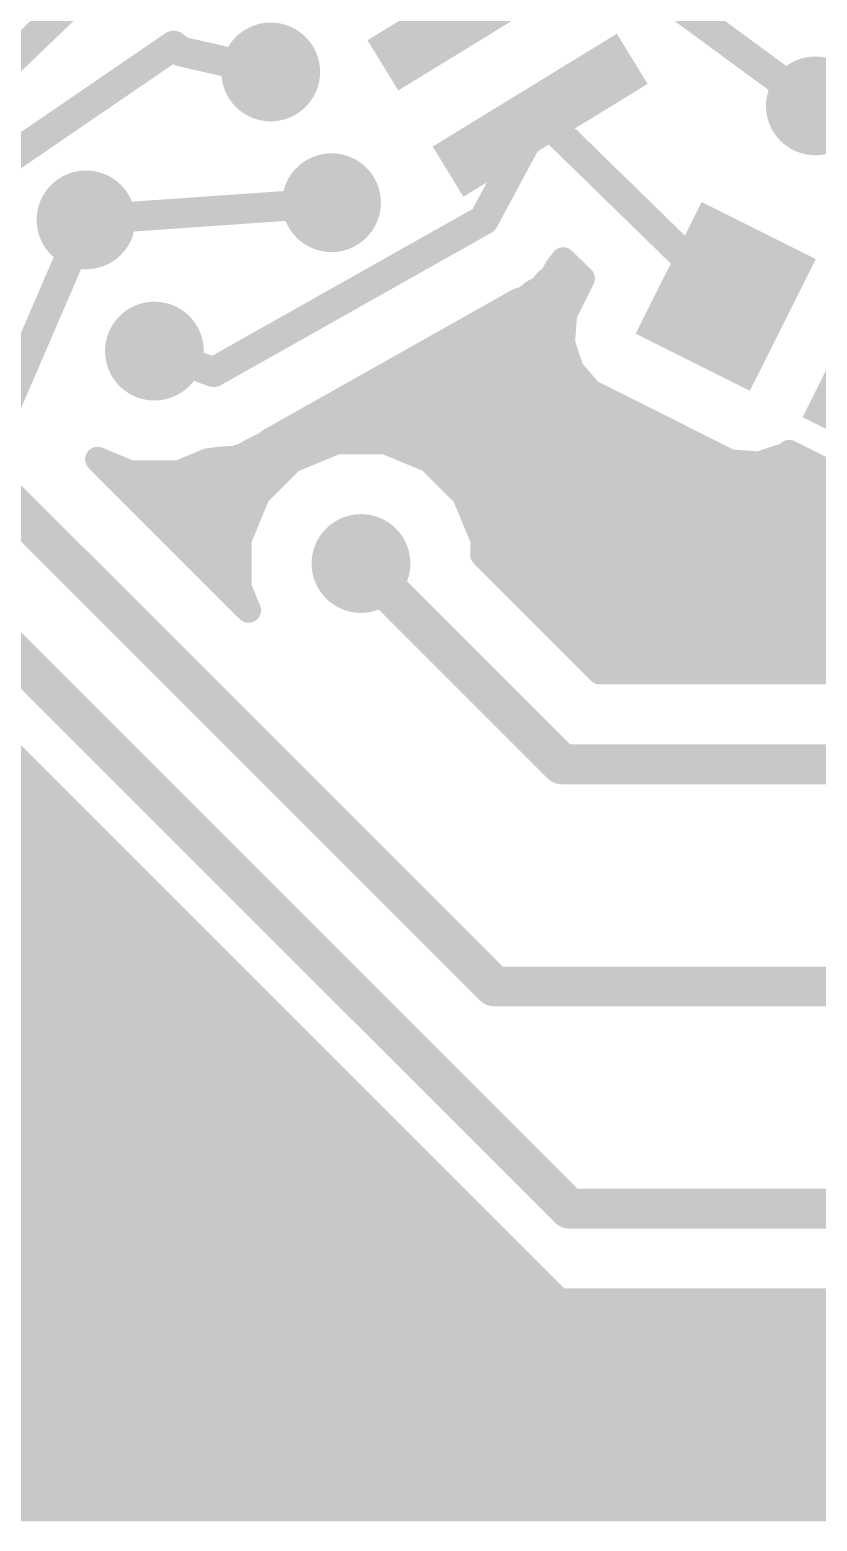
# Model space of a CAD drawing. Extents: x 0 to 110, y 0 to 76.
# Drawn here: x 48.88 to 56.9, y 14.85 to 30.04 of the extents above; entities that cross this region are included whole.
import ezdxf

# ---------------------------------------------------------------- set-up
doc = ezdxf.new("R2010")
doc.units = 0
doc.header["$MEASUREMENT"] = 0
doc.layers.get('0').update_dxf_attribs({"linetype": 'CONTINUOUS'})
doc.layers.add('1', color=22, linetype='CONTINUOUS')
doc.layers.add('18', color=82, linetype='CONTINUOUS')

# ---------------------------------------------------------------- blocks, each defined once
blk = doc.blocks.new('RECT')
blk.add_solid([(-0.5, -0.5), (0.5, -0.5), (-0.5, 0.5), (0.5, 0.5)])
blk = doc.blocks.new('ROUNDV')
at = {"const_width": 0.5}
blk.add_lwpolyline([(0, -0.25, 1), (0, 0.25, 1), (0, -0.25)], format="xyb", dxfattribs=at)

msp = doc.modelspace()

# ---------------------------------------------------------------- linework, layer by layer
at = {"layer": '1'}
for points, const_width in [([(56.8777, 29.2611), (54.6397, 30.9062)], 0.3048), ([(47.825, 28.9), (49.65, 30.65)], 0.3048), ([(48.1019, 28.3405), (50.3418, 29.8739)], 0.3048), ([(50.3418, 29.8739), (50.4214, 29.8142)], 0.3048), ([(50.4214, 29.8142), (51.3308, 29.6066)], 0.3048), ([(54.0747, 29.1657), (53.5, 28.1)], 0.3048), ([(55.965, 27.321), (54.0747, 29.1657)], 0.3048), ([(51.95, 28.275), (49.45, 28.1)], 0.3048), ([(48.35, 25.55), (49.45, 28.1)], 0.3048), ([(53.5, 28.1), (50.75, 26.55)], 0.3048), ([(54.2465, 27.6113), (54.3087, 27.6907)], 0.254), ([(54.3051, 27.686), (54.3181, 27.686)], 0.254), ([(54.3087, 27.6907), (54.3097, 27.6942)], 0.254), ([(54.3097, 27.6942), (54.5055, 27.5031)], 0.254), ([(54.1384, 27.4734), (54.1985, 27.5224)], 0.254), ([(54.1985, 27.5224), (54.2465, 27.6113)], 0.254), ([(54.0026, 27.3628), (54.0906, 27.4124)], 0.254), ([(54.0906, 27.4124), (54.1384, 27.4734)], 0.254), ([(54.1059, 27.432), (54.4698, 27.432)], 0.254), ([(54.5055, 27.5031), (54.3237, 27.1403)], 0.254), ([(51.3134, 25.847), (53.85, 27.2768)], 0.254), ([(53.85, 27.2768), (53.9243, 27.299)], 0.254), ([(53.9243, 27.299), (54.0026, 27.3628)], 0.254), ([(53.6747, 27.178), (54.3426, 27.178)], 0.254), ([(54.3237, 27.1403), (54.3028, 26.848)], 0.254), ([(53.2241, 26.924), (54.3082, 26.924)], 0.254), ([(50.75, 26.55), (50.1467, 26.7635)], 0.3048), ([(54.3028, 26.848), (54.3953, 26.5699)], 0.254), ([(52.7734, 26.67), (54.362, 26.67)], 0.254), ([(54.3953, 26.5699), (54.5871, 26.3484)], 0.254), ([(52.3228, 26.416), (54.5286, 26.416)], 0.254), ([(54.5871, 26.3484), (56.0116, 25.6351)], 0.254), ([(51.8722, 26.162), (54.9594, 26.162)], 0.254), ([(51.4215, 25.908), (55.4666, 25.908)], 0.254), ([(51.0325, 25.6887), (51.1602, 25.7607)], 0.254), ([(51.1602, 25.7607), (51.2925, 25.8238)], 0.254), ([(51.2925, 25.8238), (51.3134, 25.847)], 0.254), ([(52.0034, 25.8398), (51.5477, 25.6511)], 0.254), ([(52.4966, 25.8398), (52.0034, 25.8398)], 0.254), ([(52.9523, 25.6511), (52.4966, 25.8398)], 0.254), ([(56.3039, 25.6142), (56.5819, 25.7067)], 0.254), ([(56.5819, 25.7067), (56.6116, 25.7324)], 0.254), ([(56.6116, 25.7324), (57.0439, 25.5159)], 0.254), ([(53.6077, 20.2923), (48.35, 25.55)], 0.4064), ([(51.1053, 24.1238), (49.5677, 25.6614)], 0.254), ([(49.5677, 25.6614), (49.9001, 25.5237)], 0.254), ([(49.5751, 25.654), (49.5855, 25.654)], 0.254), ([(50.3933, 25.5237), (50.6921, 25.6475)], 0.254), ([(50.6921, 25.6475), (50.8269, 25.6638)], 0.254), ([(50.7459, 25.654), (51.5548, 25.654)], 0.254), ([(50.8269, 25.6638), (50.9733, 25.6715)], 0.254), ([(50.9733, 25.6715), (51.0015, 25.685)], 0.254), ([(51.0015, 25.685), (51.0325, 25.6887)], 0.254), ([(51.5477, 25.6511), (51.1989, 25.3023)], 0.254), ([(52.9452, 25.654), (55.9739, 25.654)], 0.254), ([(53.3011, 25.3023), (52.9523, 25.6511)], 0.254), ([(56.0116, 25.6351), (56.3039, 25.6142)], 0.254), ([(56.4236, 25.654), (56.7681, 25.654)], 0.254), ([(49.8291, 25.4), (51.2967, 25.4)], 0.254), ([(49.9001, 25.5237), (50.3933, 25.5237)], 0.254), ([(53.2033, 25.4), (57.2753, 25.4)], 0.254), ([(51.1989, 25.3023), (51.0102, 24.8466)], 0.254), ([(53.4898, 24.8466), (53.3011, 25.3023)], 0.254), ([(54.3709, 18.0291), (47.35, 25.05)], 0.4064), ([(50.0831, 25.146), (51.1342, 25.146)], 0.254), ([(53.3658, 25.146), (57.7825, 25.146)], 0.254), ([(50.3371, 24.892), (51.029, 24.892)], 0.254), ([(51.0102, 24.8466), (51.0102, 24.3534)], 0.254), ([(53.471, 24.892), (65.3433, 24.892)], 0.254), ([(53.4898, 24.6893), (53.4898, 24.8466)], 0.254), ([(55.484, 15.766), (46.6, 24.65)], 0.4064), ([(50.5911, 24.638), (51.0102, 24.638)], 0.254), ([(54.2946, 22.5554), (52.25, 24.6)], 0.4064), ([(54.6838, 23.4952), (53.4898, 24.6893)], 0.254), ([(53.5411, 24.638), (65.7586, 24.638)], 0.254), ([(46.5533, 24.5176), (53.8385, 17.2324)], 0.254), ([(50.8451, 24.384), (51.0102, 24.384)], 0.254), ([(51.0102, 24.3534), (51.1053, 24.1238)], 0.254), ([(53.7951, 24.384), (67.8193, 24.384)], 0.254), ([(51.0991, 24.13), (51.1027, 24.13)], 0.254), ([(54.0491, 24.13), (63.9842, 24.13)], 0.254), ([(54.3031, 23.876), (63.5133, 23.876)], 0.254), ([(54.5571, 23.622), (63.2593, 23.622)], 0.254), ([(63.1383, 23.4952), (54.6838, 23.4952)], 0.254), ([(64.5635, 22.5554), (54.2946, 22.5554)], 0.4064), ([(47.6046, 22.098), (48.9729, 22.098)], 0.254), ([(47.7593, 21.844), (49.2269, 21.844)], 0.254), ([(47.7995, 21.59), (49.4809, 21.59)], 0.254), ([(47.7518, 21.336), (49.7349, 21.336)], 0.254), ([(47.8101, 21.082), (49.9889, 21.082)], 0.254), ([(47.9658, 20.828), (50.2429, 20.828)], 0.254), ([(48.1215, 20.574), (50.4969, 20.574)], 0.254), ([(48.2771, 20.32), (50.7509, 20.32)], 0.254), ([(63.4104, 20.2923), (53.6077, 20.2923)], 0.4064), ([(48.4149, 20.066), (51.0049, 20.066)], 0.254), ([(48.3969, 19.812), (51.2589, 19.812)], 0.254), ([(48.1102, 19.558), (51.5129, 19.558)], 0.254), ([(47.6957, 19.304), (51.7669, 19.304)], 0.254), ([(47.2812, 19.05), (52.0209, 19.05)], 0.254), ([(46.8667, 18.796), (52.2749, 18.796)], 0.254), ([(45.0564, 18.542), (52.5289, 18.542)], 0.254), ([(45.6362, 18.288), (52.7829, 18.288)], 0.254), ([(62.2572, 18.0291), (54.3709, 18.0291)], 0.4064), ([(45.7634, 18.034), (53.0369, 18.034)], 0.254), ([(45.8011, 17.78), (53.2909, 17.78)], 0.254), ([(45.6136, 17.526), (53.5449, 17.526)], 0.254), ([(45.1064, 17.272), (53.7989, 17.272)], 0.254), ([(53.8385, 17.2324), (54.1839, 17.0893)], 0.254), ([(54.1839, 17.0893), (54.5578, 17.0893)], 0.254), ([(54.5578, 17.0893), (60.832, 17.0893)], 0.254), ([(44.5992, 17.018), (60.6832, 17.018)], 0.254), ([(43.689, 16.764), (60.2342, 16.764)], 0.254), ([(43.6884, 16.51), (60.0121, 16.51)], 0.254), ([(43.6877, 16.256), (60.4221, 16.256)], 0.254), ([(43.6871, 16.002), (59.8042, 16.002)], 0.254), ([(61.1041, 15.766), (55.484, 15.766)], 0.4064), ([(43.6865, 15.748), (59.7833, 15.748)], 0.254), ([(43.6858, 15.494), (59.8099, 15.494)], 0.254), ([(43.6852, 15.24), (59.8897, 15.24)], 0.254), ([(43.6845, 14.986), (59.151, 14.986)], 0.254), ([(59.1197, 14.973), (43.6845, 14.973)], 0.254)]:
    msp.add_lwpolyline(points, dxfattribs=dict(at, const_width=const_width))
for points, const_width in [([(50.3875, 29.9349, 1), (50.2961, 29.813)], 0.1524), ([(50.3848, 29.8111, 1), (50.2987, 29.9368)], 0.1524), ([(50.4383, 29.8885, 1), (50.4044, 29.74)], 0.1524), ([(50.3756, 29.7533, 1), (50.4671, 29.8752)], 0.1524), ([(51.3138, 29.5323, 1), (51.3477, 29.6809)], 0.1524), ([(54.1279, 29.2202, 1), (54.0215, 29.1111)], 0.1524), ([(54.1417, 29.1295, 1), (54.0076, 29.2018)], 0.1524), ([(56.8325, 29.1997, 1), (56.9228, 29.3225)], 0.1524), ([(51.9553, 28.199, 1), (51.9447, 28.351)], 0.1524), ([(49.4447, 28.176, 1), (49.4553, 28.024)], 0.1524), ([(49.52, 28.0698, 1), (49.38, 28.1302)], 0.1524), ([(53.4329, 28.1362, 1), (53.5671, 28.0638)], 0.1524), ([(53.5374, 28.0336, 1), (53.4626, 28.1664)], 0.1524), ([(54.3051, 27.7495, 1), (54.3051, 27.6225)], 0.127), ([(54.3541, 27.7396, 1), (54.2654, 27.6487)], 0.127), ([(54.3709, 27.6771, 1), (54.2485, 27.7112)], 0.127), ([(54.3587, 27.6515, 1), (54.2588, 27.7299)], 0.127), ([(54.3181, 27.6225, 1), (54.3181, 27.7495)], 0.127), ([(54.2386, 27.4732, 1), (54.1584, 27.5716)], 0.127), ([(54.1965, 27.6504, 1), (54.2964, 27.5721)], 0.127), ([(54.3024, 27.5811, 1), (54.1906, 27.6414)], 0.127), ([(54.2476, 27.7078, 1), (54.3699, 27.6736)], 0.127), ([(54.0406, 27.4515, 1), (54.1405, 27.3732)], 0.127), ([(54.1059, 27.4955, 1), (54.1059, 27.3685)], 0.127), ([(54.1217, 27.3571, 1), (54.0594, 27.4677)], 0.127), ([(54.0983, 27.5226, 1), (54.1785, 27.4242)], 0.127), ([(54.1884, 27.4342, 1), (54.0884, 27.5126)], 0.127), ([(54.1426, 27.5525, 1), (54.2544, 27.4923)], 0.127), ([(54.5622, 27.4747, 1), (54.4487, 27.5316)], 0.127), ([(54.4611, 27.4577, 1), (54.5498, 27.5486)], 0.127), ([(54.4698, 27.3685, 1), (54.4698, 27.4955)], 0.127), ([(53.8318, 27.3376, 1), (53.8682, 27.216)], 0.127), ([(53.8812, 27.2215, 1), (53.8188, 27.3321)], 0.127), ([(53.8842, 27.3483, 1), (53.9644, 27.2498)], 0.127), ([(53.9425, 27.2382, 1), (53.9061, 27.3599)], 0.127), ([(53.9714, 27.4181, 1), (54.0338, 27.3075)], 0.127), ([(54.0427, 27.3136, 1), (53.9625, 27.412)], 0.127), ([(55.9118, 27.2665, 1), (56.0182, 27.3756)], 0.1524), ([(53.6747, 27.2415, 1), (53.6747, 27.1145)], 0.127), ([(54.267, 27.1687, 1), (54.3805, 27.1118)], 0.127), ([(54.3871, 27.1357, 1), (54.2604, 27.1448)], 0.127), ([(54.3426, 27.1145, 1), (54.3426, 27.2415)], 0.127), ([(53.2241, 26.9875, 1), (53.2241, 26.8605)], 0.127), ([(54.3082, 26.8605, 1), (54.3082, 26.9875)], 0.127), ([(50.1721, 26.8353, 1), (50.1213, 26.6917)], 0.1524), ([(54.2394, 26.8525, 1), (54.3661, 26.8434)], 0.127), ([(54.363, 26.868, 1), (54.2425, 26.8279)], 0.127), ([(52.7734, 26.7335, 1), (52.7734, 26.6065)], 0.127), ([(54.362, 26.6065, 1), (54.362, 26.7335)], 0.127), ([(50.7126, 26.6164, 1), (50.7874, 26.4836)], 0.1524), ([(50.7246, 26.4782, 1), (50.7754, 26.6218)], 0.1524), ([(54.4433, 26.6115, 1), (54.3473, 26.5283)], 0.127), ([(54.335, 26.5499, 1), (54.4555, 26.59)], 0.127), ([(52.3228, 26.4795, 1), (52.3228, 26.3525)], 0.127), ([(54.6156, 26.4052, 1), (54.5587, 26.2916)], 0.127), ([(54.5286, 26.3525, 1), (54.5286, 26.4795)], 0.127), ([(54.5392, 26.3068, 1), (54.6351, 26.39)], 0.127), ([(51.8722, 26.2255, 1), (51.8722, 26.0985)], 0.127), ([(54.9594, 26.0985, 1), (54.9594, 26.2255)], 0.127), ([(51.4215, 25.9715, 1), (51.4215, 25.8445)], 0.127), ([(55.4666, 25.8445, 1), (55.4666, 25.9715)], 0.127), ([(51.1328, 25.818, 1), (51.1875, 25.7034)], 0.127), ([(51.1914, 25.7054, 1), (51.129, 25.816)], 0.127), ([(51.2453, 25.8663, 1), (51.3397, 25.7814)], 0.127), ([(51.2822, 25.9024, 1), (51.3445, 25.7917)], 0.127), ([(51.3198, 25.7665, 1), (51.2651, 25.8811)], 0.127), ([(51.3606, 25.8046, 1), (51.2662, 25.8895)], 0.127), ([(52.0034, 25.9033, 1), (52.0034, 25.7763)], 0.127), ([(52.0277, 25.7811, 1), (51.9791, 25.8985)], 0.127), ([(52.5209, 25.8985, 1), (52.4723, 25.7811)], 0.127), ([(52.4966, 25.7763, 1), (52.4966, 25.9033)], 0.127), ([(56.64, 25.7891, 1), (56.5831, 25.6756)], 0.127), ([(56.602, 25.6464, 1), (56.5619, 25.7669)], 0.127), ([(56.6531, 25.6844, 1), (56.57, 25.7804)], 0.127), ([(49.6126, 25.7063, 1), (49.5228, 25.6165)], 0.127), ([(49.592, 25.7201, 1), (49.5434, 25.6027)], 0.127), ([(49.5751, 25.7175, 1), (49.5751, 25.5905)], 0.127), ([(49.5855, 25.5905, 1), (49.5855, 25.7175)], 0.127), ([(50.6845, 25.7105, 1), (50.6998, 25.5845)], 0.127), ([(50.7164, 25.5888, 1), (50.6678, 25.7062)], 0.127), ([(50.7459, 25.7175, 1), (50.7459, 25.5905)], 0.127), ([(50.8235, 25.7272, 1), (50.8302, 25.6004)], 0.127), ([(50.8345, 25.6008, 1), (50.8192, 25.7269)], 0.127), ([(50.9459, 25.7288, 1), (51.0006, 25.6142)], 0.127), ([(50.9938, 25.748, 1), (51.0091, 25.6219)], 0.127), ([(51.0013, 25.744, 1), (51.0636, 25.6334)], 0.127), ([(50.9766, 25.6081, 1), (50.97, 25.7349)], 0.127), ([(51.0288, 25.6277, 1), (50.9741, 25.7423)], 0.127), ([(51.0401, 25.6257, 1), (51.0248, 25.7518)], 0.127), ([(51.5234, 25.7097, 1), (51.572, 25.5924)], 0.127), ([(51.5926, 25.6061, 1), (51.5028, 25.696)], 0.127), ([(51.5548, 25.5905, 1), (51.5548, 25.7175)], 0.127), ([(52.9452, 25.7175, 1), (52.9452, 25.5905)], 0.127), ([(52.9972, 25.696, 1), (52.9074, 25.6061)], 0.127), ([(52.928, 25.5924, 1), (52.9766, 25.7097)], 0.127), ([(56.0161, 25.6985, 1), (56.007, 25.5718)], 0.127), ([(55.9739, 25.5905, 1), (55.9739, 25.7175)], 0.127), ([(55.9831, 25.5783, 1), (56.04, 25.6919)], 0.127), ([(56.2838, 25.6744, 1), (56.3239, 25.5539)], 0.127), ([(56.2993, 25.5508, 1), (56.3084, 25.6775)], 0.127), ([(56.4236, 25.7175, 1), (56.4236, 25.5905)], 0.127), ([(56.5403, 25.7547, 1), (56.6235, 25.6587)], 0.127), ([(56.7681, 25.5905, 1), (56.7681, 25.7175)], 0.127), ([(49.8291, 25.4635, 1), (49.8291, 25.3365)], 0.127), ([(49.9001, 25.5872, 1), (49.9001, 25.4602)], 0.127), ([(49.8758, 25.465, 1), (49.9244, 25.5824)], 0.127), ([(50.369, 25.5824, 1), (50.4176, 25.465)], 0.127), ([(50.3933, 25.4602, 1), (50.3933, 25.5872)], 0.127), ([(51.2967, 25.3365, 1), (51.2967, 25.4635)], 0.127), ([(53.2033, 25.4635, 1), (53.2033, 25.3365)], 0.127), ([(51.154, 25.3472, 1), (51.2438, 25.2574)], 0.127), ([(51.2576, 25.278, 1), (51.1403, 25.3266)], 0.127), ([(53.3597, 25.3266, 1), (53.2424, 25.278)], 0.127), ([(53.2561, 25.2574, 1), (53.346, 25.3472)], 0.127), ([(50.0831, 25.2095, 1), (50.0831, 25.0825)], 0.127), ([(51.1342, 25.0825, 1), (51.1342, 25.2095)], 0.127), ([(53.3658, 25.2095, 1), (53.3658, 25.0825)], 0.127), ([(50.3371, 24.9555, 1), (50.3371, 24.8285)], 0.127), ([(51.0737, 24.8466, 1), (50.9467, 24.8466)], 0.127), ([(50.9515, 24.8709, 1), (51.0689, 24.8223)], 0.127), ([(51.029, 24.8285, 1), (51.029, 24.9555)], 0.127), ([(53.471, 24.9555, 1), (53.471, 24.8285)], 0.127), ([(53.5533, 24.8466, 1), (53.4263, 24.8466)], 0.127), ([(53.4311, 24.8223, 1), (53.5485, 24.8709)], 0.127), ([(50.5911, 24.7015, 1), (50.5911, 24.5745)], 0.127), ([(51.0102, 24.5745, 1), (51.0102, 24.7015)], 0.127), ([(52.3218, 24.6718, 1), (52.1782, 24.5282)], 0.2032), ([(53.5347, 24.7342, 1), (53.4449, 24.6444)], 0.127), ([(53.5411, 24.7015, 1), (53.5411, 24.5745)], 0.127), ([(53.4263, 24.6893, 1), (53.5533, 24.6893)], 0.127), ([(50.8451, 24.4475, 1), (50.8451, 24.3205)], 0.127), ([(51.0689, 24.3777, 1), (50.9515, 24.3291)], 0.127), ([(51.0102, 24.3205, 1), (51.0102, 24.4475)], 0.127), ([(53.7951, 24.4475, 1), (53.7951, 24.3205)], 0.127), ([(50.9467, 24.3534, 1), (51.0737, 24.3534)], 0.127), ([(51.0991, 24.1935, 1), (51.0991, 24.0665)], 0.127), ([(51.0467, 24.0995, 1), (51.164, 24.1481)], 0.127), ([(51.0604, 24.0789, 1), (51.1502, 24.1687)], 0.127), ([(51.1027, 24.0665, 1), (51.1027, 24.1935)], 0.127), ([(54.0491, 24.1935, 1), (54.0491, 24.0665)], 0.127), ([(54.3031, 23.9395, 1), (54.3031, 23.8125)], 0.127), ([(54.5571, 23.6855, 1), (54.5571, 23.5585)], 0.127), ([(54.6838, 23.5587, 1), (54.6838, 23.4317)], 0.127), ([(54.6389, 23.4503, 1), (54.7287, 23.5401)], 0.127), ([(54.2946, 22.657, 1), (54.2946, 22.4538)], 0.2032), ([(54.2227, 22.4836, 1), (54.3664, 22.6273)], 0.2032), ([(48.9729, 22.0345, 1), (48.9729, 22.1615)], 0.127), ([(49.2269, 21.7805, 1), (49.2269, 21.9075)], 0.127), ([(49.4809, 21.5265, 1), (49.4809, 21.6535)], 0.127), ([(49.7349, 21.2725, 1), (49.7349, 21.3995)], 0.127), ([(49.9889, 21.0185, 1), (49.9889, 21.1455)], 0.127), ([(50.2429, 20.7645, 1), (50.2429, 20.8915)], 0.127), ([(50.4969, 20.5105, 1), (50.4969, 20.6375)], 0.127), ([(50.7509, 20.2565, 1), (50.7509, 20.3835)], 0.127), ([(53.6077, 20.3939, 1), (53.6077, 20.1907)], 0.2032), ([(53.5359, 20.2204, 1), (53.6796, 20.3641)], 0.2032), ([(51.0049, 20.0025, 1), (51.0049, 20.1295)], 0.127), ([(51.2589, 19.7485, 1), (51.2589, 19.8755)], 0.127), ([(51.5129, 19.4945, 1), (51.5129, 19.6215)], 0.127), ([(51.7669, 19.2405, 1), (51.7669, 19.3675)], 0.127), ([(52.0209, 18.9865, 1), (52.0209, 19.1135)], 0.127), ([(52.2749, 18.7325, 1), (52.2749, 18.8595)], 0.127), ([(52.5289, 18.4785, 1), (52.5289, 18.6055)], 0.127), ([(52.7829, 18.2245, 1), (52.7829, 18.3515)], 0.127), ([(54.3709, 18.1307, 1), (54.3709, 17.9275)], 0.2032), ([(53.0369, 17.9705, 1), (53.0369, 18.0975)], 0.127), ([(54.299, 17.9573, 1), (54.4427, 18.101)], 0.2032), ([(53.2909, 17.7165, 1), (53.2909, 17.8435)], 0.127), ([(53.5449, 17.4625, 1), (53.5449, 17.5895)], 0.127), ([(53.8628, 17.2911, 1), (53.8142, 17.1737)], 0.127), ([(53.7936, 17.1875, 1), (53.8834, 17.2773)], 0.127), ([(53.7989, 17.2085, 1), (53.7989, 17.3355)], 0.127), ([(54.1839, 17.1528, 1), (54.1839, 17.0258)], 0.127), ([(54.1596, 17.0307, 1), (54.2082, 17.148)], 0.127), ([(54.5578, 17.1528, 1), (54.5578, 17.0258)], 0.127), ([(54.5578, 17.0258, 1), (54.5578, 17.1528)], 0.127), ([(55.484, 15.8676, 1), (55.484, 15.6644)], 0.2032), ([(55.4122, 15.6941, 1), (55.5559, 15.8378)], 0.2032)]:
    msp.add_lwpolyline(points, format="xyb", dxfattribs=dict(at, const_width=const_width))

# ---------------------------------------------------------------- block references
for p, xscale, yscale, rotation in [((53.4111, 30.2485), 0.6, 2.2, 121.5), ((54.0747, 29.1657), 0.6, 2.2, 121.5), ((55.965, 27.321), 1.3, 1.5, 333.4), ((57.6639, 26.4703), 1.3, 1.5, 333.4)]:
    msp.add_blockref('RECT', p, dxfattribs=dict(at, xscale=xscale, yscale=yscale, rotation=rotation))
at = {"layer": '18', "xscale": 1.0064, "yscale": 1.0064}
for p in [(51.3308, 29.6066), (56.8777, 29.2611), (51.95, 28.275), (49.45, 28.1), (50.1467, 26.7635), (52.25, 24.6)]:
    msp.add_blockref('ROUNDV', p, dxfattribs=at)

doc.saveas('drawing.dxf')
